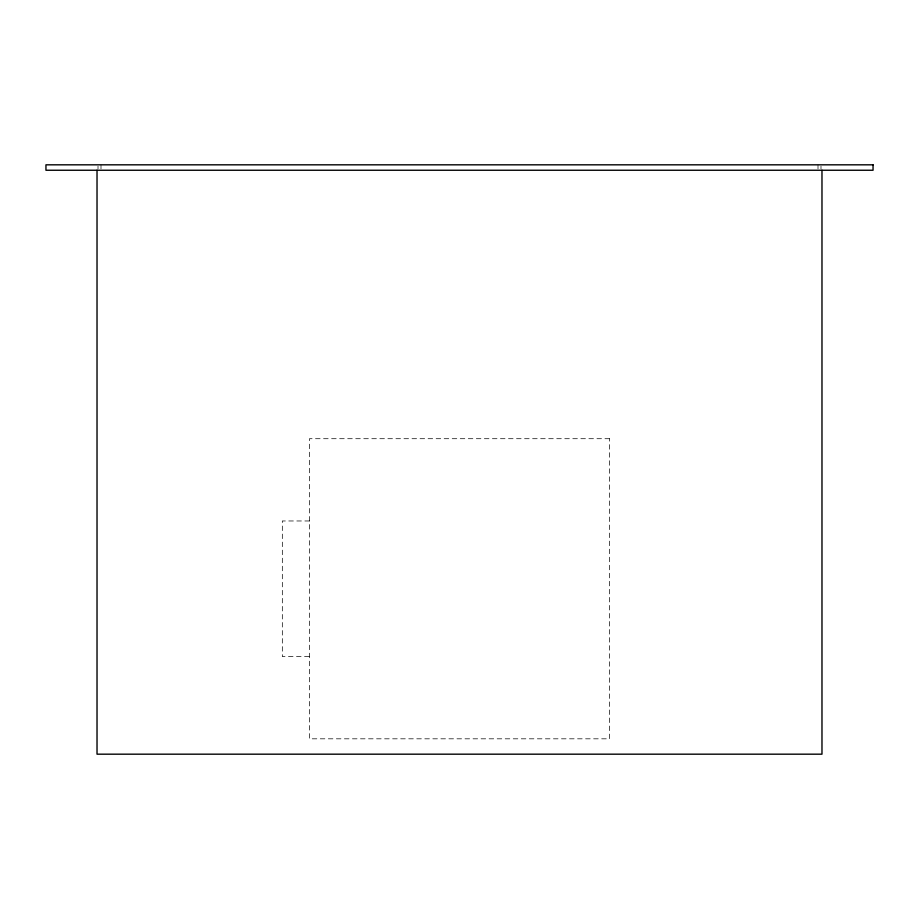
<?xml version="1.0" encoding="UTF-8"?>
<svg xmlns="http://www.w3.org/2000/svg" width="919" height="919" viewBox="0 0 919 919"><rect width="100%" height="100%" fill="white"/><g stroke="black" fill="none" stroke-linecap="round" stroke-linejoin="round"><path stroke-width="0.69" stroke-dasharray="4.59 3.45" d="M309.45 520.97L282.328 520.97L282.328 656.557L309.45 656.557M820.989 166.178L820.989 168.889M818.002 164.823L818.002 168.889M100.998 164.823L100.998 168.889M98.011 166.178L98.011 168.889M609.55 438.708L309.45 438.708L309.45 738.819L609.55 738.819L609.55 438.708"/><path stroke-width="1.38" d="M821.977 170.245L821.977 754.177L97.023 754.177L97.023 170.245M873.05 164.823L45.95 164.823L45.95 170.245L873.05 170.245L873.05 164.823"/></g></svg>
